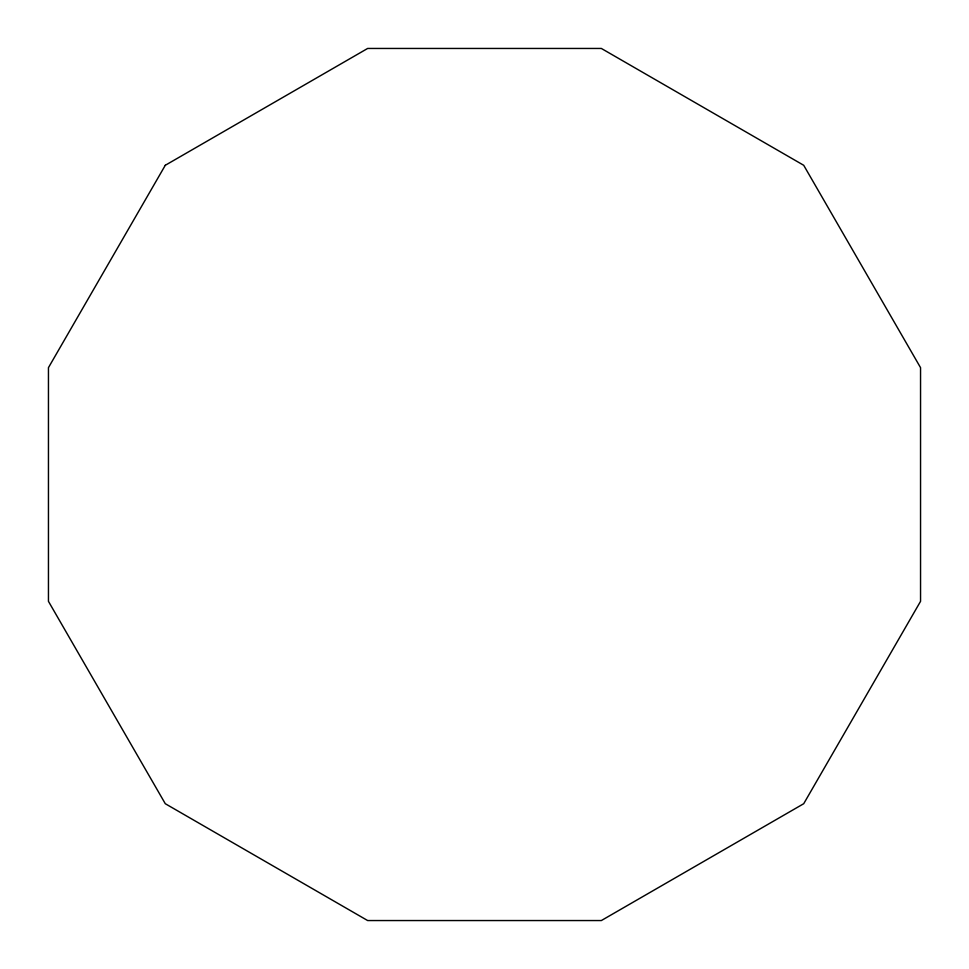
<?xml version="1.0" encoding="UTF-8"?>
<svg xmlns="http://www.w3.org/2000/svg" width="969" height="969" viewBox="0 0 969 969"><rect width="100%" height="100%" fill="white"/><g stroke="black" fill="none" stroke-linecap="round" stroke-linejoin="round"><path stroke-width="1.45" d="M165.287 165.287L48.45 367.663L48.45 601.337L165.287 803.713L367.663 920.55L601.337 920.55L803.713 803.713L920.55 601.337L920.55 367.663L803.713 165.287L601.337 48.45L367.663 48.45L165.287 165.287"/></g></svg>
